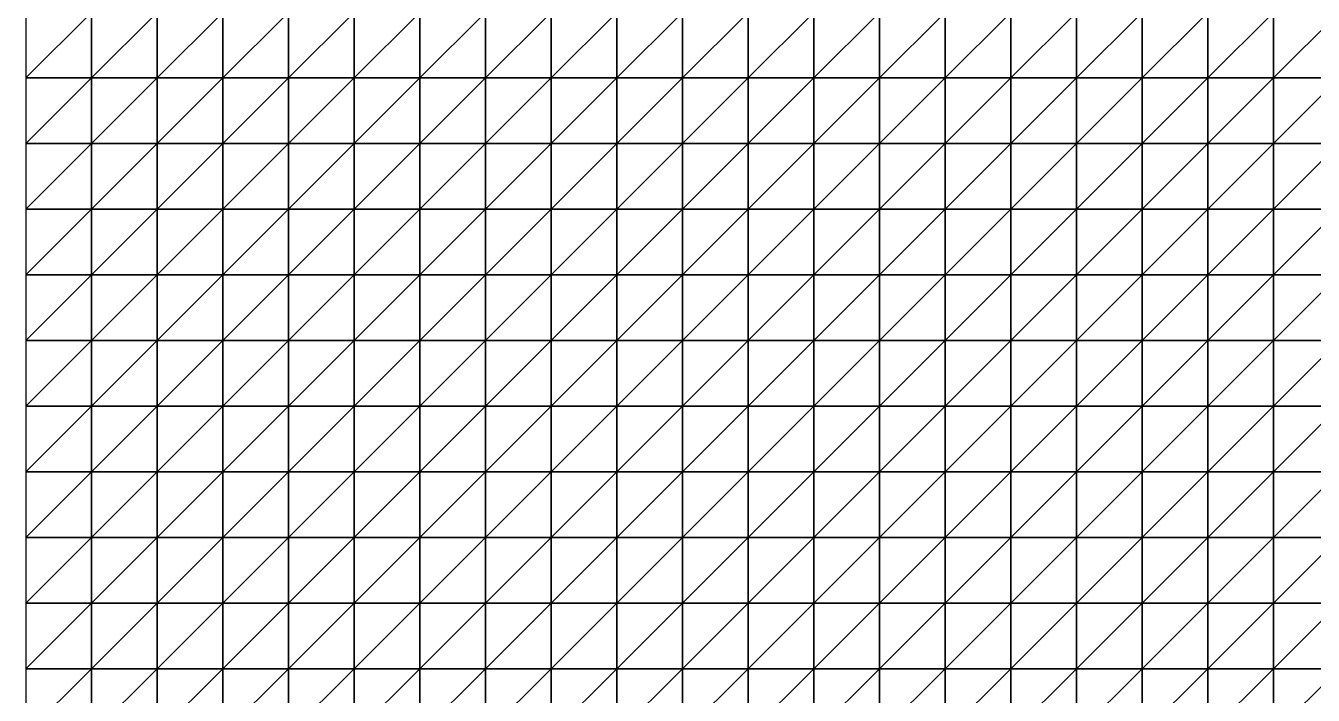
# Model space of a CAD drawing. Header units: metres. Extents: x 351000 to 353000, y 7455000 to 7457000.
# Drawn here: x 351000 to 351490.1, y 7456489.9 to 7456744.9 of the extents above; entities that cross this region are included whole.
import ezdxf

# ---------------------------------------------------------------- set-up
doc = ezdxf.new("R2010")
doc.units = ezdxf.units.M

msp = doc.modelspace()

# ---------------------------------------------------------------- linework, layer by layer
at = {"layer": 'BASE_OF_OXIDE_BOX'}
for points in [[(351000, 7456725, 1164.37), (351025, 7456725, 1163.71), (351025, 7456750, 1160.21)], [(351000, 7456725, 1164.37), (351025, 7456750, 1160.21), (351000, 7456750, 1163.53)], [(351025, 7456725, 1163.71), (351050, 7456725, 1157.74), (351050, 7456750, 1151.47)], [(351025, 7456725, 1163.71), (351050, 7456750, 1151.47), (351025, 7456750, 1160.21)], [(351050, 7456725, 1157.74), (351075, 7456725, 1156.34), (351075, 7456750, 1147.84)], [(351050, 7456725, 1157.74), (351075, 7456750, 1147.84), (351050, 7456750, 1151.47)], [(351075, 7456725, 1156.34), (351100, 7456725, 1159.85), (351100, 7456750, 1149.89)], [(351075, 7456725, 1156.34), (351100, 7456750, 1149.89), (351075, 7456750, 1147.84)], [(351100, 7456725, 1159.85), (351125, 7456725, 1166.82), (351125, 7456750, 1156.2)], [(351100, 7456725, 1159.85), (351125, 7456750, 1156.2), (351100, 7456750, 1149.89)], [(351125, 7456725, 1166.82), (351150, 7456725, 1174.74), (351150, 7456750, 1164.21)], [(351125, 7456725, 1166.82), (351150, 7456750, 1164.21), (351125, 7456750, 1156.2)], [(351150, 7456725, 1174.74), (351175, 7456725, 1181.11), (351175, 7456750, 1171.35)], [(351150, 7456725, 1174.74), (351175, 7456750, 1171.35), (351150, 7456750, 1164.21)], [(351175, 7456725, 1181.11), (351200, 7456725, 1184.47), (351200, 7456750, 1176.08)], [(351175, 7456725, 1181.11), (351200, 7456750, 1176.08), (351175, 7456750, 1171.35)], [(351200, 7456725, 1184.47), (351225, 7456725, 1184.79), (351225, 7456750, 1178.26)], [(351200, 7456725, 1184.47), (351225, 7456750, 1178.26), (351200, 7456750, 1176.08)], [(351225, 7456725, 1184.79), (351250, 7456725, 1183.32), (351250, 7456750, 1178.85)], [(351225, 7456725, 1184.79), (351250, 7456750, 1178.85), (351225, 7456750, 1178.26)], [(351250, 7456725, 1183.32), (351275, 7456725, 1176.07), (351275, 7456750, 1176.26)], [(351250, 7456725, 1183.32), (351275, 7456750, 1176.26), (351250, 7456750, 1178.85)], [(351275, 7456725, 1176.07), (351300, 7456725, 1170.65), (351300, 7456750, 1171.88)], [(351275, 7456725, 1176.07), (351300, 7456750, 1171.88), (351275, 7456750, 1176.26)], [(351300, 7456725, 1170.65), (351325, 7456725, 1168.05), (351325, 7456750, 1169.21)], [(351300, 7456725, 1170.65), (351325, 7456750, 1169.21), (351300, 7456750, 1171.88)], [(351325, 7456725, 1168.05), (351350, 7456725, 1167.63), (351350, 7456750, 1168.03)], [(351325, 7456725, 1168.05), (351350, 7456750, 1168.03), (351325, 7456750, 1169.21)], [(351350, 7456725, 1167.63), (351375, 7456725, 1168.37), (351375, 7456750, 1167.87)], [(351350, 7456725, 1167.63), (351375, 7456750, 1167.87), (351350, 7456750, 1168.03)], [(351375, 7456725, 1168.37), (351400, 7456725, 1169.42), (351400, 7456750, 1168.44)], [(351375, 7456725, 1168.37), (351400, 7456750, 1168.44), (351375, 7456750, 1167.87)], [(351400, 7456725, 1169.42), (351425, 7456725, 1170.4), (351425, 7456750, 1169.71)], [(351400, 7456725, 1169.42), (351425, 7456750, 1169.71), (351400, 7456750, 1168.44)], [(351425, 7456725, 1170.4), (351450, 7456725, 1171.33), (351450, 7456750, 1171.7)], [(351425, 7456725, 1170.4), (351450, 7456750, 1171.7), (351425, 7456750, 1169.71)], [(351450, 7456725, 1171.33), (351475, 7456725, 1172.3), (351475, 7456750, 1174.13)], [(351450, 7456725, 1171.33), (351475, 7456750, 1174.13), (351450, 7456750, 1171.7)], [(351475, 7456725, 1172.3), (351500, 7456725, 1173.12), (351500, 7456750, 1176.29)], [(351475, 7456725, 1172.3), (351500, 7456750, 1176.29), (351475, 7456750, 1174.13)], [(351000, 7456700, 1164.54), (351025, 7456700, 1167.78), (351025, 7456725, 1163.71)], [(351000, 7456700, 1164.54), (351025, 7456725, 1163.71), (351000, 7456725, 1164.37)], [(351025, 7456700, 1167.78), (351050, 7456700, 1165.52), (351050, 7456725, 1157.74)], [(351025, 7456700, 1167.78), (351050, 7456725, 1157.74), (351025, 7456725, 1163.71)], [(351050, 7456700, 1165.52), (351075, 7456700, 1166.89), (351075, 7456725, 1156.34)], [(351050, 7456700, 1165.52), (351075, 7456725, 1156.34), (351050, 7456725, 1157.74)], [(351075, 7456700, 1166.89), (351100, 7456700, 1171.81), (351100, 7456725, 1159.85)], [(351075, 7456700, 1166.89), (351100, 7456725, 1159.85), (351075, 7456725, 1156.34)], [(351100, 7456700, 1171.81), (351125, 7456700, 1178.86), (351125, 7456725, 1166.82)], [(351100, 7456700, 1171.81), (351125, 7456725, 1166.82), (351100, 7456725, 1159.85)], [(351125, 7456700, 1178.86), (351150, 7456700, 1185.82), (351150, 7456725, 1174.74)], [(351125, 7456700, 1178.86), (351150, 7456725, 1174.74), (351125, 7456725, 1166.82)], [(351150, 7456700, 1185.82), (351175, 7456700, 1190.65), (351175, 7456725, 1181.11)], [(351150, 7456700, 1185.82), (351175, 7456725, 1181.11), (351150, 7456725, 1174.74)], [(351175, 7456700, 1190.65), (351200, 7456700, 1192.24), (351200, 7456725, 1184.47)], [(351175, 7456700, 1190.65), (351200, 7456725, 1184.47), (351175, 7456725, 1181.11)], [(351200, 7456700, 1192.24), (351225, 7456700, 1190.86), (351225, 7456725, 1184.79)], [(351200, 7456700, 1192.24), (351225, 7456725, 1184.79), (351200, 7456725, 1184.47)], [(351225, 7456700, 1190.86), (351250, 7456700, 1183.2), (351250, 7456725, 1183.32)], [(351225, 7456700, 1190.86), (351250, 7456725, 1183.32), (351225, 7456725, 1184.79)], [(351250, 7456700, 1183.2), (351275, 7456700, 1174), (351275, 7456725, 1176.07)], [(351250, 7456700, 1183.2), (351275, 7456725, 1176.07), (351250, 7456725, 1183.32)], [(351275, 7456700, 1174), (351300, 7456700, 1168.23), (351300, 7456725, 1170.65)], [(351275, 7456700, 1174), (351300, 7456725, 1170.65), (351275, 7456725, 1176.07)], [(351300, 7456700, 1168.23), (351325, 7456700, 1166.06), (351325, 7456725, 1168.05)], [(351300, 7456700, 1168.23), (351325, 7456725, 1168.05), (351300, 7456725, 1170.65)], [(351325, 7456700, 1166.06), (351350, 7456700, 1166.42), (351350, 7456725, 1167.63)], [(351325, 7456700, 1166.06), (351350, 7456725, 1167.63), (351325, 7456725, 1168.05)], [(351350, 7456700, 1166.42), (351375, 7456700, 1167.74), (351375, 7456725, 1168.37)], [(351350, 7456700, 1166.42), (351375, 7456725, 1168.37), (351350, 7456725, 1167.63)], [(351375, 7456700, 1167.74), (351400, 7456700, 1168.76), (351400, 7456725, 1169.42)], [(351375, 7456700, 1167.74), (351400, 7456725, 1169.42), (351375, 7456725, 1168.37)], [(351400, 7456700, 1168.76), (351425, 7456700, 1168.91), (351425, 7456725, 1170.4)], [(351400, 7456700, 1168.76), (351425, 7456725, 1170.4), (351400, 7456725, 1169.42)], [(351425, 7456700, 1168.91), (351450, 7456700, 1168.43), (351450, 7456725, 1171.33)], [(351425, 7456700, 1168.91), (351450, 7456725, 1171.33), (351425, 7456725, 1170.4)], [(351450, 7456700, 1168.43), (351475, 7456700, 1167.86), (351475, 7456725, 1172.3)], [(351450, 7456700, 1168.43), (351475, 7456725, 1172.3), (351450, 7456725, 1171.33)], [(351475, 7456700, 1167.86), (351500, 7456700, 1167.65), (351500, 7456725, 1173.12)], [(351475, 7456700, 1167.86), (351500, 7456725, 1173.12), (351475, 7456725, 1172.3)], [(351000, 7456675, 1163.64), (351025, 7456675, 1171.05), (351025, 7456700, 1167.78)], [(351000, 7456675, 1163.64), (351025, 7456700, 1167.78), (351000, 7456700, 1164.54)], [(351025, 7456675, 1171.05), (351050, 7456675, 1172.5), (351050, 7456700, 1165.52)], [(351025, 7456675, 1171.05), (351050, 7456700, 1165.52), (351025, 7456700, 1167.78)], [(351050, 7456675, 1172.5), (351075, 7456675, 1176.23), (351075, 7456700, 1166.89)], [(351050, 7456675, 1172.5), (351075, 7456700, 1166.89), (351050, 7456700, 1165.52)], [(351075, 7456675, 1176.23), (351100, 7456675, 1181.95), (351100, 7456700, 1171.81)], [(351075, 7456675, 1176.23), (351100, 7456700, 1171.81), (351075, 7456700, 1166.89)], [(351100, 7456675, 1181.95), (351125, 7456675, 1188.27), (351125, 7456700, 1178.86)], [(351100, 7456675, 1181.95), (351125, 7456700, 1178.86), (351100, 7456700, 1171.81)], [(351125, 7456675, 1188.27), (351150, 7456675, 1193.45), (351150, 7456700, 1185.82)], [(351125, 7456675, 1188.27), (351150, 7456700, 1185.82), (351125, 7456700, 1178.86)], [(351150, 7456675, 1193.45), (351175, 7456675, 1196.12), (351175, 7456700, 1190.65)], [(351150, 7456675, 1193.45), (351175, 7456700, 1190.65), (351150, 7456700, 1185.82)], [(351175, 7456675, 1196.12), (351200, 7456675, 1195.79), (351200, 7456700, 1192.24)], [(351175, 7456675, 1196.12), (351200, 7456700, 1192.24), (351175, 7456700, 1190.65)], [(351200, 7456675, 1195.79), (351225, 7456675, 1190.05), (351225, 7456700, 1190.86)], [(351200, 7456675, 1195.79), (351225, 7456700, 1190.86), (351200, 7456700, 1192.24)], [(351225, 7456675, 1190.05), (351250, 7456675, 1178.41), (351250, 7456700, 1183.2)], [(351225, 7456675, 1190.05), (351250, 7456700, 1183.2), (351225, 7456700, 1190.86)], [(351250, 7456675, 1178.41), (351275, 7456675, 1169.48), (351275, 7456700, 1174)], [(351250, 7456675, 1178.41), (351275, 7456700, 1174), (351250, 7456700, 1183.2)], [(351275, 7456675, 1169.48), (351300, 7456675, 1164.73), (351300, 7456700, 1168.23)], [(351275, 7456675, 1169.48), (351300, 7456700, 1168.23), (351275, 7456700, 1174)], [(351300, 7456675, 1164.73), (351325, 7456675, 1163.98), (351325, 7456700, 1166.06)], [(351300, 7456675, 1164.73), (351325, 7456700, 1166.06), (351300, 7456700, 1168.23)], [(351325, 7456675, 1163.98), (351350, 7456675, 1165.71), (351350, 7456700, 1166.42)], [(351325, 7456675, 1163.98), (351350, 7456700, 1166.42), (351325, 7456700, 1166.06)], [(351350, 7456675, 1165.71), (351375, 7456675, 1167.89), (351375, 7456700, 1167.74)], [(351350, 7456675, 1165.71), (351375, 7456700, 1167.74), (351350, 7456700, 1166.42)], [(351375, 7456675, 1167.89), (351400, 7456675, 1168.94), (351400, 7456700, 1168.76)], [(351375, 7456675, 1167.89), (351400, 7456700, 1168.76), (351375, 7456700, 1167.74)], [(351400, 7456675, 1168.94), (351425, 7456675, 1168.32), (351425, 7456700, 1168.91)], [(351400, 7456675, 1168.94), (351425, 7456700, 1168.91), (351400, 7456700, 1168.76)], [(351425, 7456675, 1168.32), (351450, 7456675, 1166.55), (351450, 7456700, 1168.43)], [(351425, 7456675, 1168.32), (351450, 7456700, 1168.43), (351425, 7456700, 1168.91)], [(351450, 7456675, 1166.55), (351475, 7456675, 1164.74), (351475, 7456700, 1167.86)], [(351450, 7456675, 1166.55), (351475, 7456700, 1167.86), (351450, 7456700, 1168.43)], [(351475, 7456675, 1164.74), (351500, 7456675, 1163.92), (351500, 7456700, 1167.65)], [(351475, 7456675, 1164.74), (351500, 7456700, 1167.65), (351475, 7456700, 1167.86)], [(351000, 7456650, 1161.16), (351025, 7456650, 1169.66), (351025, 7456675, 1171.05)], [(351000, 7456650, 1161.16), (351025, 7456675, 1171.05), (351000, 7456675, 1163.64)], [(351025, 7456650, 1169.66), (351050, 7456650, 1177.32), (351050, 7456675, 1172.5)], [(351025, 7456650, 1169.66), (351050, 7456675, 1172.5), (351025, 7456675, 1171.05)], [(351050, 7456650, 1177.32), (351075, 7456650, 1182.35), (351075, 7456675, 1176.23)], [(351050, 7456650, 1177.32), (351075, 7456675, 1176.23), (351050, 7456675, 1172.5)], [(351075, 7456650, 1182.35), (351100, 7456650, 1187.98), (351100, 7456675, 1181.95)], [(351075, 7456650, 1182.35), (351100, 7456675, 1181.95), (351075, 7456675, 1176.23)], [(351100, 7456650, 1187.98), (351125, 7456650, 1192.88), (351125, 7456675, 1188.27)], [(351100, 7456650, 1187.98), (351125, 7456675, 1188.27), (351100, 7456675, 1181.95)], [(351125, 7456650, 1192.88), (351150, 7456650, 1195.82), (351150, 7456675, 1193.45)], [(351125, 7456650, 1192.88), (351150, 7456675, 1193.45), (351125, 7456675, 1188.27)], [(351150, 7456650, 1195.82), (351175, 7456650, 1196.12), (351175, 7456675, 1196.12)], [(351150, 7456650, 1195.82), (351175, 7456675, 1196.12), (351150, 7456675, 1193.45)], [(351175, 7456650, 1196.12), (351200, 7456650, 1192.32), (351200, 7456675, 1195.79)], [(351175, 7456650, 1196.12), (351200, 7456675, 1195.79), (351175, 7456675, 1196.12)], [(351200, 7456650, 1192.32), (351225, 7456650, 1180.94), (351225, 7456675, 1190.05)], [(351200, 7456650, 1192.32), (351225, 7456675, 1190.05), (351200, 7456675, 1195.79)], [(351225, 7456650, 1180.94), (351250, 7456650, 1170.52), (351250, 7456675, 1178.41)], [(351225, 7456650, 1180.94), (351250, 7456675, 1178.41), (351225, 7456675, 1190.05)], [(351250, 7456650, 1170.52), (351275, 7456650, 1163.6), (351275, 7456675, 1169.48)], [(351250, 7456650, 1170.52), (351275, 7456675, 1169.48), (351250, 7456675, 1178.41)], [(351275, 7456650, 1163.6), (351300, 7456650, 1161.3), (351300, 7456675, 1164.73)], [(351275, 7456650, 1163.6), (351300, 7456675, 1164.73), (351275, 7456675, 1169.48)], [(351300, 7456650, 1161.3), (351325, 7456650, 1163.03), (351325, 7456675, 1163.98)], [(351300, 7456650, 1161.3), (351325, 7456675, 1163.98), (351300, 7456675, 1164.73)], [(351325, 7456650, 1163.03), (351350, 7456650, 1166.81), (351350, 7456675, 1165.71)], [(351325, 7456650, 1163.03), (351350, 7456675, 1165.71), (351325, 7456675, 1163.98)], [(351350, 7456650, 1166.81), (351375, 7456650, 1170.28), (351375, 7456675, 1167.89)], [(351350, 7456650, 1166.81), (351375, 7456675, 1167.89), (351350, 7456675, 1165.71)], [(351375, 7456650, 1170.28), (351400, 7456650, 1171.72), (351400, 7456675, 1168.94)], [(351375, 7456650, 1170.28), (351400, 7456675, 1168.94), (351375, 7456675, 1167.89)], [(351400, 7456650, 1171.72), (351425, 7456650, 1170.68), (351425, 7456675, 1168.32)], [(351400, 7456650, 1171.72), (351425, 7456675, 1168.32), (351400, 7456675, 1168.94)], [(351425, 7456650, 1170.68), (351450, 7456650, 1168.04), (351450, 7456675, 1166.55)], [(351425, 7456650, 1170.68), (351450, 7456675, 1166.55), (351425, 7456675, 1168.32)], [(351450, 7456650, 1168.04), (351475, 7456650, 1165.44), (351475, 7456675, 1164.74)], [(351450, 7456650, 1168.04), (351475, 7456675, 1164.74), (351450, 7456675, 1166.55)], [(351475, 7456650, 1165.44), (351500, 7456650, 1164.42), (351500, 7456675, 1163.92)], [(351475, 7456650, 1165.44), (351500, 7456675, 1163.92), (351475, 7456675, 1164.74)], [(351000, 7456625, 1157.29), (351025, 7456625, 1166.01), (351025, 7456650, 1169.66)], [(351000, 7456625, 1157.29), (351025, 7456650, 1169.66), (351000, 7456650, 1161.16)], [(351025, 7456625, 1166.01), (351050, 7456625, 1175.41), (351050, 7456650, 1177.32)], [(351025, 7456625, 1166.01), (351050, 7456650, 1177.32), (351025, 7456650, 1169.66)], [(351050, 7456625, 1175.41), (351075, 7456625, 1184.37), (351075, 7456650, 1182.35)], [(351050, 7456625, 1175.41), (351075, 7456650, 1182.35), (351050, 7456650, 1177.32)], [(351075, 7456625, 1184.37), (351100, 7456625, 1190.17), (351100, 7456650, 1187.98)], [(351075, 7456625, 1184.37), (351100, 7456650, 1187.98), (351075, 7456650, 1182.35)], [(351100, 7456625, 1190.17), (351125, 7456625, 1193.35), (351125, 7456650, 1192.88)], [(351100, 7456625, 1190.17), (351125, 7456650, 1192.88), (351100, 7456650, 1187.98)], [(351125, 7456625, 1193.35), (351150, 7456625, 1194.13), (351150, 7456650, 1195.82)], [(351125, 7456625, 1193.35), (351150, 7456650, 1195.82), (351125, 7456650, 1192.88)], [(351150, 7456625, 1194.13), (351175, 7456625, 1188.75), (351175, 7456650, 1196.12)], [(351150, 7456625, 1194.13), (351175, 7456650, 1196.12), (351150, 7456650, 1195.82)], [(351175, 7456625, 1188.75), (351200, 7456625, 1179.97), (351200, 7456650, 1192.32)], [(351175, 7456625, 1188.75), (351200, 7456650, 1192.32), (351175, 7456650, 1196.12)], [(351200, 7456625, 1179.97), (351225, 7456625, 1170.26), (351225, 7456650, 1180.94)], [(351200, 7456625, 1179.97), (351225, 7456650, 1180.94), (351200, 7456650, 1192.32)], [(351225, 7456625, 1170.26), (351250, 7456625, 1162.41), (351250, 7456650, 1170.52)], [(351225, 7456625, 1170.26), (351250, 7456650, 1170.52), (351225, 7456650, 1180.94)], [(351250, 7456625, 1162.41), (351275, 7456625, 1158.56), (351275, 7456650, 1163.6)], [(351250, 7456625, 1162.41), (351275, 7456650, 1163.6), (351250, 7456650, 1170.52)], [(351275, 7456625, 1158.56), (351300, 7456625, 1159.41), (351300, 7456650, 1161.3)], [(351275, 7456625, 1158.56), (351300, 7456650, 1161.3), (351275, 7456650, 1163.6)], [(351300, 7456625, 1159.41), (351325, 7456625, 1163.94), (351325, 7456650, 1163.03)], [(351300, 7456625, 1159.41), (351325, 7456650, 1163.03), (351300, 7456650, 1161.3)], [(351325, 7456625, 1163.94), (351350, 7456625, 1169.87), (351350, 7456650, 1166.81)], [(351325, 7456625, 1163.94), (351350, 7456650, 1166.81), (351325, 7456650, 1163.03)], [(351350, 7456625, 1169.87), (351375, 7456625, 1174.66), (351375, 7456650, 1170.28)], [(351350, 7456625, 1169.87), (351375, 7456650, 1170.28), (351350, 7456650, 1166.81)], [(351375, 7456625, 1174.66), (351400, 7456625, 1176.57), (351400, 7456650, 1171.72)], [(351375, 7456625, 1174.66), (351400, 7456650, 1171.72), (351375, 7456650, 1170.28)], [(351400, 7456625, 1176.57), (351425, 7456625, 1175.37), (351425, 7456650, 1170.68)], [(351400, 7456625, 1176.57), (351425, 7456650, 1170.68), (351400, 7456650, 1171.72)], [(351425, 7456625, 1175.37), (351450, 7456625, 1172.27), (351450, 7456650, 1168.04)], [(351425, 7456625, 1175.37), (351450, 7456650, 1168.04), (351425, 7456650, 1170.68)], [(351450, 7456625, 1172.27), (351475, 7456625, 1169.32), (351475, 7456650, 1165.44)], [(351450, 7456625, 1172.27), (351475, 7456650, 1165.44), (351450, 7456650, 1168.04)], [(351475, 7456625, 1169.32), (351500, 7456625, 1168.41), (351500, 7456650, 1164.42)], [(351475, 7456625, 1169.32), (351500, 7456650, 1164.42), (351475, 7456650, 1165.44)], [(351000, 7456600, 1153.22), (351025, 7456600, 1161.98), (351025, 7456625, 1166.01)], [(351000, 7456600, 1153.22), (351025, 7456625, 1166.01), (351000, 7456625, 1157.29)], [(351025, 7456600, 1161.98), (351050, 7456600, 1170.44), (351050, 7456625, 1175.41)], [(351025, 7456600, 1161.98), (351050, 7456625, 1175.41), (351025, 7456625, 1166.01)], [(351050, 7456600, 1170.44), (351075, 7456600, 1177.61), (351075, 7456625, 1184.37)], [(351050, 7456600, 1170.44), (351075, 7456625, 1184.37), (351050, 7456625, 1175.41)], [(351075, 7456600, 1177.61), (351100, 7456600, 1182.49), (351100, 7456625, 1190.17)], [(351075, 7456600, 1177.61), (351100, 7456625, 1190.17), (351075, 7456625, 1184.37)], [(351100, 7456600, 1182.49), (351125, 7456600, 1184.2), (351125, 7456625, 1193.35)], [(351100, 7456600, 1182.49), (351125, 7456625, 1193.35), (351100, 7456625, 1190.17)], [(351125, 7456600, 1184.2), (351150, 7456600, 1182.22), (351150, 7456625, 1194.13)], [(351125, 7456600, 1184.2), (351150, 7456625, 1194.13), (351125, 7456625, 1193.35)], [(351150, 7456600, 1182.22), (351175, 7456600, 1176.86), (351175, 7456625, 1188.75)], [(351150, 7456600, 1182.22), (351175, 7456625, 1188.75), (351150, 7456625, 1194.13)], [(351175, 7456600, 1176.86), (351200, 7456600, 1169.44), (351200, 7456625, 1179.97)], [(351175, 7456600, 1176.86), (351200, 7456625, 1179.97), (351175, 7456625, 1188.75)], [(351200, 7456600, 1169.44), (351225, 7456600, 1162.1), (351225, 7456625, 1170.26)], [(351200, 7456600, 1169.44), (351225, 7456625, 1170.26), (351200, 7456625, 1179.97)], [(351225, 7456600, 1162.1), (351250, 7456600, 1157.16), (351250, 7456625, 1162.41)], [(351225, 7456600, 1162.1), (351250, 7456625, 1162.41), (351225, 7456625, 1170.26)], [(351250, 7456600, 1157.16), (351275, 7456600, 1156.3), (351275, 7456625, 1158.56)], [(351250, 7456600, 1157.16), (351275, 7456625, 1158.56), (351250, 7456625, 1162.41)], [(351275, 7456600, 1156.3), (351300, 7456600, 1159.79), (351300, 7456625, 1159.41)], [(351275, 7456600, 1156.3), (351300, 7456625, 1159.41), (351275, 7456625, 1158.56)], [(351300, 7456600, 1159.79), (351325, 7456600, 1166.33), (351325, 7456625, 1163.94)], [(351300, 7456600, 1159.79), (351325, 7456625, 1163.94), (351300, 7456625, 1159.41)], [(351325, 7456600, 1166.33), (351350, 7456600, 1173.55), (351350, 7456625, 1169.87)], [(351325, 7456600, 1166.33), (351350, 7456625, 1169.87), (351325, 7456625, 1163.94)], [(351350, 7456600, 1173.55), (351375, 7456600, 1178.93), (351375, 7456625, 1174.66)], [(351350, 7456600, 1173.55), (351375, 7456625, 1174.66), (351350, 7456625, 1169.87)], [(351375, 7456600, 1178.93), (351400, 7456600, 1180.91), (351400, 7456625, 1176.57)], [(351375, 7456600, 1178.93), (351400, 7456625, 1176.57), (351375, 7456625, 1174.66)], [(351400, 7456600, 1180.91), (351425, 7456600, 1179.48), (351425, 7456625, 1175.37)], [(351400, 7456600, 1180.91), (351425, 7456625, 1175.37), (351400, 7456625, 1176.57)], [(351425, 7456600, 1179.48), (351450, 7456600, 1176.15), (351450, 7456625, 1172.27)], [(351425, 7456600, 1179.48), (351450, 7456625, 1172.27), (351425, 7456625, 1175.37)], [(351450, 7456600, 1176.15), (351475, 7456600, 1173.21), (351475, 7456625, 1169.32)], [(351450, 7456600, 1176.15), (351475, 7456625, 1169.32), (351450, 7456625, 1172.27)], [(351475, 7456600, 1173.21), (351500, 7456600, 1172.73), (351500, 7456625, 1168.41)], [(351475, 7456600, 1173.21), (351500, 7456625, 1168.41), (351475, 7456625, 1169.32)], [(351000, 7456575, 1150.57), (351025, 7456575, 1159.62), (351025, 7456600, 1161.98)], [(351000, 7456575, 1150.57), (351025, 7456600, 1161.98), (351000, 7456600, 1153.22)], [(351025, 7456575, 1159.62), (351050, 7456575, 1167.37), (351050, 7456600, 1170.44)], [(351025, 7456575, 1159.62), (351050, 7456600, 1170.44), (351025, 7456600, 1161.98)], [(351050, 7456575, 1167.37), (351075, 7456575, 1173.07), (351075, 7456600, 1177.61)], [(351050, 7456575, 1167.37), (351075, 7456600, 1177.61), (351050, 7456600, 1170.44)], [(351075, 7456575, 1173.07), (351100, 7456575, 1176.25), (351100, 7456600, 1182.49)], [(351075, 7456575, 1173.07), (351100, 7456600, 1182.49), (351075, 7456600, 1177.61)], [(351100, 7456575, 1176.25), (351125, 7456575, 1176.65), (351125, 7456600, 1184.2)], [(351100, 7456575, 1176.25), (351125, 7456600, 1184.2), (351100, 7456600, 1182.49)], [(351125, 7456575, 1176.65), (351150, 7456575, 1174.28), (351150, 7456600, 1182.22)], [(351125, 7456575, 1176.65), (351150, 7456600, 1182.22), (351125, 7456600, 1184.2)], [(351150, 7456575, 1174.28), (351175, 7456575, 1169.64), (351175, 7456600, 1176.86)], [(351150, 7456575, 1174.28), (351175, 7456600, 1176.86), (351150, 7456600, 1182.22)], [(351175, 7456575, 1169.64), (351200, 7456575, 1163.93), (351200, 7456600, 1169.44)], [(351175, 7456575, 1169.64), (351200, 7456600, 1169.44), (351175, 7456600, 1176.86)], [(351200, 7456575, 1163.93), (351225, 7456575, 1158.87), (351225, 7456600, 1162.1)], [(351200, 7456575, 1163.93), (351225, 7456600, 1162.1), (351200, 7456600, 1169.44)], [(351225, 7456575, 1158.87), (351250, 7456575, 1156.26), (351250, 7456600, 1157.16)], [(351225, 7456575, 1158.87), (351250, 7456600, 1157.16), (351225, 7456600, 1162.1)], [(351250, 7456575, 1156.26), (351275, 7456575, 1157.29), (351275, 7456600, 1156.3)], [(351250, 7456575, 1156.26), (351275, 7456600, 1156.3), (351250, 7456600, 1157.16)], [(351275, 7456575, 1157.29), (351300, 7456575, 1161.95), (351300, 7456600, 1159.79)], [(351275, 7456575, 1157.29), (351300, 7456600, 1159.79), (351275, 7456600, 1156.3)], [(351300, 7456575, 1161.95), (351325, 7456575, 1168.9), (351325, 7456600, 1166.33)], [(351300, 7456575, 1161.95), (351325, 7456600, 1166.33), (351300, 7456600, 1159.79)], [(351325, 7456575, 1168.9), (351350, 7456575, 1175.89), (351350, 7456600, 1173.55)], [(351325, 7456575, 1168.9), (351350, 7456600, 1173.55), (351325, 7456600, 1166.33)], [(351350, 7456575, 1175.89), (351375, 7456575, 1180.68), (351375, 7456600, 1178.93)], [(351350, 7456575, 1175.89), (351375, 7456600, 1178.93), (351350, 7456600, 1173.55)], [(351375, 7456575, 1180.68), (351400, 7456575, 1181.98), (351400, 7456600, 1180.91)], [(351375, 7456575, 1180.68), (351400, 7456600, 1180.91), (351375, 7456600, 1178.93)], [(351400, 7456575, 1181.98), (351425, 7456575, 1180.05), (351425, 7456600, 1179.48)], [(351400, 7456575, 1181.98), (351425, 7456600, 1179.48), (351400, 7456600, 1180.91)], [(351425, 7456575, 1180.05), (351450, 7456575, 1176.59), (351450, 7456600, 1176.15)], [(351425, 7456575, 1180.05), (351450, 7456600, 1176.15), (351425, 7456600, 1179.48)], [(351450, 7456575, 1176.59), (351475, 7456575, 1174), (351475, 7456600, 1173.21)], [(351450, 7456575, 1176.59), (351475, 7456600, 1173.21), (351450, 7456600, 1176.15)], [(351475, 7456575, 1174), (351500, 7456575, 1174.31), (351500, 7456600, 1172.73)], [(351475, 7456575, 1174), (351500, 7456600, 1172.73), (351475, 7456600, 1173.21)], [(351000, 7456550, 1150.48), (351025, 7456550, 1159.85), (351025, 7456575, 1159.62)], [(351000, 7456550, 1150.48), (351025, 7456575, 1159.62), (351000, 7456575, 1150.57)], [(351025, 7456550, 1159.85), (351050, 7456550, 1167.02), (351050, 7456575, 1167.37)], [(351025, 7456550, 1159.85), (351050, 7456575, 1167.37), (351025, 7456575, 1159.62)], [(351050, 7456550, 1167.02), (351075, 7456550, 1171.56), (351075, 7456575, 1173.07)], [(351050, 7456550, 1167.02), (351075, 7456575, 1173.07), (351050, 7456575, 1167.37)], [(351075, 7456550, 1171.56), (351100, 7456550, 1173.54), (351100, 7456575, 1176.25)], [(351075, 7456550, 1171.56), (351100, 7456575, 1176.25), (351075, 7456575, 1173.07)], [(351100, 7456550, 1173.54), (351125, 7456550, 1173.23), (351125, 7456575, 1176.65)], [(351100, 7456550, 1173.54), (351125, 7456575, 1176.65), (351100, 7456575, 1176.25)], [(351125, 7456550, 1173.23), (351150, 7456550, 1171), (351150, 7456575, 1174.28)], [(351125, 7456550, 1173.23), (351150, 7456575, 1174.28), (351125, 7456575, 1176.65)], [(351150, 7456550, 1171), (351175, 7456550, 1167.42), (351175, 7456575, 1169.64)], [(351150, 7456550, 1171), (351175, 7456575, 1169.64), (351150, 7456575, 1174.28)], [(351175, 7456550, 1167.42), (351200, 7456550, 1163.38), (351200, 7456575, 1163.93)], [(351175, 7456550, 1167.42), (351200, 7456575, 1163.93), (351175, 7456575, 1169.64)], [(351200, 7456550, 1163.38), (351225, 7456550, 1160.11), (351225, 7456575, 1158.87)], [(351200, 7456550, 1163.38), (351225, 7456575, 1158.87), (351200, 7456575, 1163.93)], [(351225, 7456550, 1160.11), (351250, 7456550, 1158.85), (351250, 7456575, 1156.26)], [(351225, 7456550, 1160.11), (351250, 7456575, 1156.26), (351225, 7456575, 1158.87)], [(351250, 7456550, 1158.85), (351275, 7456550, 1160.41), (351275, 7456575, 1157.29)], [(351250, 7456550, 1158.85), (351275, 7456575, 1157.29), (351250, 7456575, 1156.26)], [(351275, 7456550, 1160.41), (351300, 7456550, 1164.66), (351300, 7456575, 1161.95)], [(351275, 7456550, 1160.41), (351300, 7456575, 1161.95), (351275, 7456575, 1157.29)], [(351300, 7456550, 1164.66), (351325, 7456550, 1170.42), (351325, 7456575, 1168.9)], [(351300, 7456550, 1164.66), (351325, 7456575, 1168.9), (351300, 7456575, 1161.95)], [(351325, 7456550, 1170.42), (351350, 7456550, 1175.8), (351350, 7456575, 1175.89)], [(351325, 7456550, 1170.42), (351350, 7456575, 1175.89), (351325, 7456575, 1168.9)], [(351350, 7456550, 1175.8), (351375, 7456550, 1178.98), (351375, 7456575, 1180.68)], [(351350, 7456550, 1175.8), (351375, 7456575, 1180.68), (351350, 7456575, 1175.89)], [(351375, 7456550, 1178.98), (351400, 7456550, 1179.04), (351400, 7456575, 1181.98)], [(351375, 7456550, 1178.98), (351400, 7456575, 1181.98), (351375, 7456575, 1180.68)], [(351400, 7456550, 1179.04), (351425, 7456550, 1176.45), (351425, 7456575, 1180.05)], [(351400, 7456550, 1179.04), (351425, 7456575, 1180.05), (351400, 7456575, 1181.98)], [(351425, 7456550, 1176.45), (351450, 7456550, 1173.02), (351450, 7456575, 1176.59)], [(351425, 7456550, 1176.45), (351450, 7456575, 1176.59), (351425, 7456575, 1180.05)], [(351450, 7456550, 1173.02), (351475, 7456550, 1171.08), (351475, 7456575, 1174)], [(351450, 7456550, 1173.02), (351475, 7456575, 1174), (351450, 7456575, 1176.59)], [(351475, 7456550, 1171.08), (351500, 7456550, 1172.53), (351500, 7456575, 1174.31)], [(351475, 7456550, 1171.08), (351500, 7456575, 1174.31), (351475, 7456575, 1174)], [(351000, 7456525, 1152.98), (351025, 7456525, 1162.03), (351025, 7456550, 1159.85)], [(351000, 7456525, 1152.98), (351025, 7456550, 1159.85), (351000, 7456550, 1150.48)], [(351025, 7456525, 1162.03), (351050, 7456525, 1168.24), (351050, 7456550, 1167.02)], [(351025, 7456525, 1162.03), (351050, 7456550, 1167.02), (351025, 7456550, 1159.85)], [(351050, 7456525, 1168.24), (351075, 7456525, 1171.53), (351075, 7456550, 1171.56)], [(351050, 7456525, 1168.24), (351075, 7456550, 1171.56), (351050, 7456550, 1167.02)], [(351075, 7456525, 1171.53), (351100, 7456525, 1172.45), (351100, 7456550, 1173.54)], [(351075, 7456525, 1171.53), (351100, 7456550, 1173.54), (351075, 7456550, 1171.56)], [(351100, 7456525, 1172.45), (351125, 7456525, 1171.7), (351125, 7456550, 1173.23)], [(351100, 7456525, 1172.45), (351125, 7456550, 1173.23), (351100, 7456550, 1173.54)], [(351125, 7456525, 1171.7), (351150, 7456525, 1169.89), (351150, 7456550, 1171)], [(351125, 7456525, 1171.7), (351150, 7456550, 1171), (351125, 7456550, 1173.23)], [(351150, 7456525, 1169.89), (351175, 7456525, 1167.49), (351175, 7456550, 1167.42)], [(351150, 7456525, 1169.89), (351175, 7456550, 1167.42), (351150, 7456550, 1171)], [(351175, 7456525, 1167.49), (351200, 7456525, 1165.01), (351200, 7456550, 1163.38)], [(351175, 7456525, 1167.49), (351200, 7456550, 1163.38), (351175, 7456550, 1167.42)], [(351200, 7456525, 1165.01), (351225, 7456525, 1163.12), (351225, 7456550, 1160.11)], [(351200, 7456525, 1165.01), (351225, 7456550, 1160.11), (351200, 7456550, 1163.38)], [(351225, 7456525, 1163.12), (351250, 7456525, 1162.56), (351250, 7456550, 1158.85)], [(351225, 7456525, 1163.12), (351250, 7456550, 1158.85), (351225, 7456550, 1160.11)], [(351250, 7456525, 1162.56), (351275, 7456525, 1163.83), (351275, 7456550, 1160.41)], [(351250, 7456525, 1162.56), (351275, 7456550, 1160.41), (351250, 7456550, 1158.85)], [(351275, 7456525, 1163.83), (351300, 7456525, 1166.82), (351300, 7456550, 1164.66)], [(351275, 7456525, 1163.83), (351300, 7456550, 1164.66), (351275, 7456550, 1160.41)], [(351300, 7456525, 1166.82), (351325, 7456525, 1170.65), (351325, 7456550, 1170.42)], [(351300, 7456525, 1166.82), (351325, 7456550, 1170.42), (351300, 7456550, 1164.66)], [(351325, 7456525, 1170.65), (351350, 7456525, 1173.92), (351350, 7456550, 1175.8)], [(351325, 7456525, 1170.65), (351350, 7456550, 1175.8), (351325, 7456550, 1170.42)], [(351350, 7456525, 1173.92), (351375, 7456525, 1175.28), (351375, 7456550, 1178.98)], [(351350, 7456525, 1173.92), (351375, 7456550, 1178.98), (351350, 7456550, 1175.8)], [(351375, 7456525, 1175.28), (351400, 7456525, 1174.16), (351400, 7456550, 1179.04)], [(351375, 7456525, 1175.28), (351400, 7456550, 1179.04), (351375, 7456550, 1178.98)], [(351400, 7456525, 1174.16), (351425, 7456525, 1171.16), (351425, 7456550, 1176.45)], [(351400, 7456525, 1174.16), (351425, 7456550, 1176.45), (351400, 7456550, 1179.04)], [(351425, 7456525, 1171.16), (351450, 7456525, 1168.05), (351450, 7456550, 1173.02)], [(351425, 7456525, 1171.16), (351450, 7456550, 1173.02), (351425, 7456550, 1176.45)], [(351450, 7456525, 1168.05), (351475, 7456525, 1166.99), (351475, 7456550, 1171.08)], [(351450, 7456525, 1168.05), (351475, 7456550, 1171.08), (351450, 7456550, 1173.02)], [(351475, 7456525, 1166.99), (351500, 7456525, 1169.66), (351500, 7456550, 1172.53)], [(351475, 7456525, 1166.99), (351500, 7456550, 1172.53), (351475, 7456550, 1171.08)], [(351000, 7456500, 1157.17), (351025, 7456500, 1164.51), (351025, 7456525, 1162.03)], [(351000, 7456500, 1157.17), (351025, 7456525, 1162.03), (351000, 7456525, 1152.98)], [(351025, 7456500, 1164.51), (351050, 7456500, 1168.86), (351050, 7456525, 1168.24)], [(351025, 7456500, 1164.51), (351050, 7456525, 1168.24), (351025, 7456525, 1162.03)], [(351050, 7456500, 1168.86), (351075, 7456500, 1170.62), (351075, 7456525, 1171.53)], [(351050, 7456500, 1168.86), (351075, 7456525, 1171.53), (351050, 7456525, 1168.24)], [(351075, 7456500, 1170.62), (351100, 7456500, 1170.23), (351100, 7456525, 1172.45)], [(351075, 7456500, 1170.62), (351100, 7456525, 1172.45), (351075, 7456525, 1171.53)], [(351100, 7456500, 1170.23), (351125, 7456500, 1168.98), (351125, 7456525, 1171.7)], [(351100, 7456500, 1170.23), (351125, 7456525, 1171.7), (351100, 7456525, 1172.45)], [(351125, 7456500, 1168.98), (351150, 7456500, 1167.6), (351150, 7456525, 1169.89)], [(351125, 7456500, 1168.98), (351150, 7456525, 1169.89), (351125, 7456525, 1171.7)], [(351150, 7456500, 1167.6), (351175, 7456500, 1166.39), (351175, 7456525, 1167.49)], [(351150, 7456500, 1167.6), (351175, 7456525, 1167.49), (351150, 7456525, 1169.89)], [(351175, 7456500, 1166.39), (351200, 7456500, 1165.46), (351200, 7456525, 1165.01)], [(351175, 7456500, 1166.39), (351200, 7456525, 1165.01), (351175, 7456525, 1167.49)], [(351200, 7456500, 1165.46), (351225, 7456500, 1164.93), (351225, 7456525, 1163.12)], [(351200, 7456500, 1165.46), (351225, 7456525, 1163.12), (351200, 7456525, 1165.01)], [(351225, 7456500, 1164.93), (351250, 7456500, 1165.07), (351250, 7456525, 1162.56)], [(351225, 7456500, 1164.93), (351250, 7456525, 1162.56), (351225, 7456525, 1163.12)], [(351250, 7456500, 1165.07), (351275, 7456500, 1166.15), (351275, 7456525, 1163.83)], [(351250, 7456500, 1165.07), (351275, 7456525, 1163.83), (351250, 7456525, 1162.56)], [(351275, 7456500, 1166.15), (351300, 7456500, 1168.13), (351300, 7456525, 1166.82)], [(351275, 7456500, 1166.15), (351300, 7456525, 1166.82), (351275, 7456525, 1163.83)], [(351300, 7456500, 1168.13), (351325, 7456500, 1170.49), (351325, 7456525, 1170.65)], [(351300, 7456500, 1168.13), (351325, 7456525, 1170.65), (351300, 7456525, 1166.82)], [(351325, 7456500, 1170.49), (351350, 7456500, 1172.27), (351350, 7456525, 1173.92)], [(351325, 7456500, 1170.49), (351350, 7456525, 1173.92), (351325, 7456525, 1170.65)], [(351350, 7456500, 1172.27), (351375, 7456500, 1172.55), (351375, 7456525, 1175.28)], [(351350, 7456500, 1172.27), (351375, 7456525, 1175.28), (351350, 7456525, 1173.92)], [(351375, 7456500, 1172.55), (351400, 7456500, 1170.99), (351400, 7456525, 1174.16)], [(351375, 7456500, 1172.55), (351400, 7456525, 1174.16), (351375, 7456525, 1175.28)], [(351400, 7456500, 1170.99), (351425, 7456500, 1168.2), (351425, 7456525, 1171.16)], [(351400, 7456500, 1170.99), (351425, 7456525, 1171.16), (351400, 7456525, 1174.16)], [(351425, 7456500, 1168.2), (351450, 7456500, 1165.76), (351450, 7456525, 1168.05)], [(351425, 7456500, 1168.2), (351450, 7456525, 1168.05), (351425, 7456525, 1171.16)], [(351450, 7456500, 1165.76), (351475, 7456500, 1165.6), (351475, 7456525, 1166.99)], [(351450, 7456500, 1165.76), (351475, 7456525, 1166.99), (351450, 7456525, 1168.05)], [(351475, 7456500, 1165.6), (351500, 7456500, 1169.18), (351500, 7456525, 1169.66)], [(351475, 7456500, 1165.6), (351500, 7456525, 1169.66), (351475, 7456525, 1166.99)], [(351000, 7456475, 1161.97), (351025, 7456475, 1166.83), (351025, 7456500, 1164.51)], [(351000, 7456475, 1161.97), (351025, 7456500, 1164.51), (351000, 7456500, 1157.17)], [(351025, 7456475, 1166.83), (351050, 7456475, 1168.51), (351050, 7456500, 1168.86)], [(351025, 7456475, 1166.83), (351050, 7456500, 1168.86), (351025, 7456500, 1164.51)], [(351050, 7456475, 1168.51), (351075, 7456475, 1167.65), (351075, 7456500, 1170.62)], [(351050, 7456475, 1168.51), (351075, 7456500, 1170.62), (351050, 7456500, 1168.86)], [(351075, 7456475, 1167.65), (351100, 7456475, 1165.55), (351100, 7456500, 1170.23)], [(351075, 7456475, 1167.65), (351100, 7456500, 1170.23), (351075, 7456500, 1170.62)], [(351100, 7456475, 1165.55), (351125, 7456475, 1163.54), (351125, 7456500, 1168.98)], [(351100, 7456475, 1165.55), (351125, 7456500, 1168.98), (351100, 7456500, 1170.23)], [(351125, 7456475, 1163.54), (351150, 7456475, 1162.41), (351150, 7456500, 1167.6)], [(351125, 7456475, 1163.54), (351150, 7456500, 1167.6), (351125, 7456500, 1168.98)], [(351150, 7456475, 1162.41), (351175, 7456475, 1162.33), (351175, 7456500, 1166.39)], [(351150, 7456475, 1162.41), (351175, 7456500, 1166.39), (351150, 7456500, 1167.6)], [(351175, 7456475, 1162.33), (351200, 7456475, 1162.99), (351200, 7456500, 1165.46)], [(351175, 7456475, 1162.33), (351200, 7456500, 1165.46), (351175, 7456500, 1166.39)], [(351200, 7456475, 1162.99), (351225, 7456475, 1164.06), (351225, 7456500, 1164.93)], [(351200, 7456475, 1162.99), (351225, 7456500, 1164.93), (351200, 7456500, 1165.46)], [(351225, 7456475, 1164.06), (351250, 7456475, 1165.4), (351250, 7456500, 1165.07)], [(351225, 7456475, 1164.06), (351250, 7456500, 1165.07), (351225, 7456500, 1164.93)], [(351250, 7456475, 1165.4), (351275, 7456475, 1167.06), (351275, 7456500, 1166.15)], [(351250, 7456475, 1165.4), (351275, 7456500, 1166.15), (351250, 7456500, 1165.07)], [(351275, 7456475, 1167.06), (351300, 7456475, 1169.08), (351300, 7456500, 1168.13)], [(351275, 7456475, 1167.06), (351300, 7456500, 1168.13), (351275, 7456500, 1166.15)], [(351300, 7456475, 1169.08), (351325, 7456475, 1171.2), (351325, 7456500, 1170.49)], [(351300, 7456475, 1169.08), (351325, 7456500, 1170.49), (351300, 7456500, 1168.13)], [(351325, 7456475, 1171.2), (351350, 7456475, 1172.82), (351350, 7456500, 1172.27)], [(351325, 7456475, 1171.2), (351350, 7456500, 1172.27), (351325, 7456500, 1170.49)], [(351350, 7456475, 1172.82), (351375, 7456475, 1173.29), (351375, 7456500, 1172.55)], [(351350, 7456475, 1172.82), (351375, 7456500, 1172.55), (351350, 7456500, 1172.27)], [(351375, 7456475, 1173.29), (351400, 7456475, 1172.33), (351400, 7456500, 1170.99)], [(351375, 7456475, 1173.29), (351400, 7456500, 1170.99), (351375, 7456500, 1172.55)], [(351400, 7456475, 1172.33), (351425, 7456475, 1170.44), (351425, 7456500, 1168.2)], [(351400, 7456475, 1172.33), (351425, 7456500, 1168.2), (351400, 7456500, 1170.99)], [(351425, 7456475, 1170.44), (351450, 7456475, 1168.91), (351450, 7456500, 1165.76)], [(351425, 7456475, 1170.44), (351450, 7456500, 1165.76), (351425, 7456500, 1168.2)], [(351450, 7456475, 1168.91), (351475, 7456475, 1169.39), (351475, 7456500, 1165.6)], [(351450, 7456475, 1168.91), (351475, 7456500, 1165.6), (351450, 7456500, 1165.76)], [(351475, 7456475, 1169.39), (351500, 7456475, 1173.19), (351500, 7456500, 1169.18)], [(351475, 7456475, 1169.39), (351500, 7456500, 1169.18), (351475, 7456500, 1165.6)]]:
    msp.add_3dface(points, dxfattribs=at)

doc.saveas('drawing.dxf')
